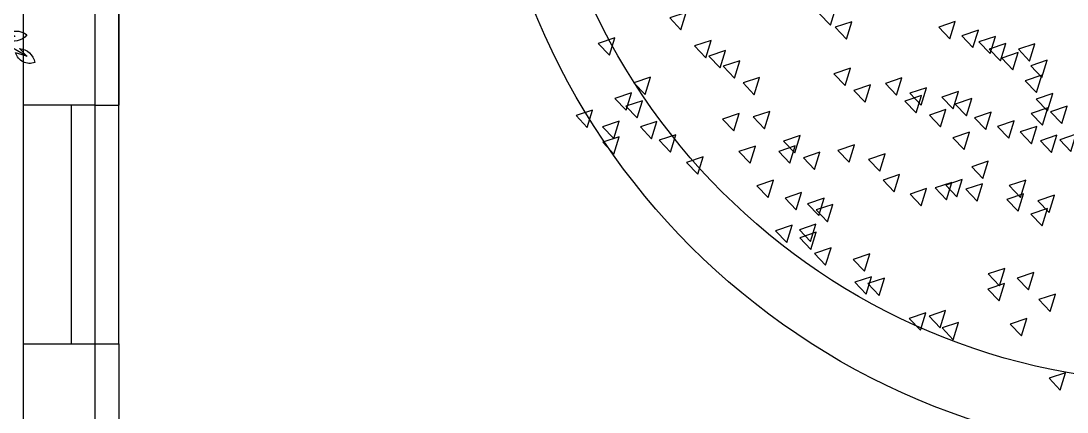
# Model space of a CAD drawing. Header units: millimetres. Extents: x 465413 to 948826, y 2516576 to 3795663.
# Drawn here: x 884245 to 888631, y 2792159 to 2793799 of the extents above; entities that cross this region are included whole.
import ezdxf

# ---------------------------------------------------------------- set-up
doc = ezdxf.new("R2010")
doc.units = ezdxf.units.MM
for name, color, linetype in [('MUR-POH', 64, 'Continuous'), ('MUR_POH', 64, 'Continuous'), ('MUR_REZ', 3, 'Continuous')]:
    doc.layers.add(name, color=color, linetype=linetype)

# ---------------------------------------------------------------- blocks, each defined once
blk = doc.blocks.new('TREE_P~1')
at = {"color": 0, "linetype": 'ByBlock'}
for p, q in [((-91, 617), (-146, 823)), ((-144, 815), (-141, 678)), ((-144, 785), (-67, 675)), ((88, 731), (13, 620)), ((68, 497), (88, 731)), ((88, 731), (145, 597)), ((-74, 518), (-92, 615)), ((227, 448), (396, 643)), ((396, 643), (233, 575)), ((356, 462), (396, 643)), ((396, 643), (356, 462)), ((-686, 433), (-460, 411)), ((-411, 286), (-686, 433)), ((-683, 433), (-557, 280)), ((-25, 213), (-158, 402)), ((-155, 398), (-23, 279)), ((-144, 381), (-86, 225)), ((58, 51), (61, 490)), ((58, 51), (227, 439)), ((227, 439), (227, 439)), ((-838, 156), (-686, 209)), ((-70, 138), (-396, 279)), ((58, 51), (-25, 213)), ((531, 301), (300, 239)), ((301, 157), (531, 301)), ((531, 301), (386, 139)), ((735, 131), (964, 180)), ((955, 178), (762, 184)), ((953, 178), (804, 94)), ((-587, 150), (-847, 156)), ((-830, 158), (-686, 104)), ((-454, 136), (-580, 144)), ((58, 51), (-265, -257)), ((-75, 14), (-259, -53)), ((58, 51), (49, -99)), ((58, 51), (301, 157)), ((58, 51), (68, 53)), ((68, 53), (735, 131)), ((68, 53), (70, 55)), ((70, 55), (124, 4)), ((342, 14), (483, 8)), ((449, 9), (666, -79)), ((642, -75), (541, 21)), ((-259, -53), (-528, -153)), ((-519, -150), (-412, -35)), ((-515, -148), (-337, -147)), ((46, -196), (7, -102)), ((49, -99), (41, -212)), ((41, -205), (92, -109)), ((129, -57), (273, -223)), ((663, -78), (489, -55)), ((-277, -256), (-593, -450)), ((-587, -447), (-440, -272)), ((379, -386), (264, -311)), ((272, -229), (376, -379)), ((378, -381), (343, -249)), ((-560, -430), (-329, -360)), ((-80, -354), (-204, -503)), ((-204, -504), (-64, -427)), ((-203, -502), (-165, -368)), ((164, -610), (84, -507)), ((104, -354), (129, -446)), ((129, -446), (167, -623)), ((167, -623), (187, -469))]:
    blk.add_line(p, q, dxfattribs=at)
for centre, radius, start, end in [((621, 817), 639, 140.563, 197.8988), ((-346, 896), 575, 328.6458, 34.5329), ((265, 966), 498, 170.3029, 215.3262), ((-373, 767), 319, 343.2534, 62.5239), ((608, 493), 384, 77.7318, 167.6805), ((208, 924), 485, 287.7269, 353.3689), ((-832, 148), 455, 35.1725, 122.5976), ((-512, 1038), 759, 221.8384, 266.6027), ((55, 507), 315, 161.4501, 243.415), ((-406, 259), 384, 2.9136, 65.0019), ((590, 202), 293, 55.2824, 172.6291), ((430, 464), 328, 262.2896, 356.2544), ((-772, -49), 272, 71.6414, 139.5892), ((966, 46), 246, 51.1111, 145.9654), ((865, 380), 292, 257.8549, 330.7421), ((-803, 480), 394, 243.5199, 287.2599), ((-249, -205), 350, 44.3837, 127.1057), ((-389, -2096), 2171, 79.6239, 91.8656), ((202, -190), 210, 354.7987, 111.9005), ((100, -333), 335, 21.6922, 85.2277), ((578, -268), 292, 21.4559, 97.3107), ((-396, -415), 380, 92.4489, 147.0817), ((-577, 134), 369, 248.0932, 310.529), ((34, -216), 118, 103.4106, 268.148), ((46, -217), 118, 262.5922, 66.6581), ((746, 150), 329, 218.6232, 288.4099), ((-299, -859), 603, 103.499, 156.8265), ((490, -290), 227, 185.1842, 278.9266), ((229, -522), 296, 1.4924, 67.3597), ((-812, -49), 574, 265.8156, 327.2626), ((-91, -572), 217, 109.8936, 199.3062), ((-275, -434), 211, 264.4232, 2.0221), ((257, -587), 190, 155.1092, 275.9038), ((41, -678), 255, 337.3115, 55.0978)]:
    blk.add_arc(centre, radius, start, end, dxfattribs=at)
blk = doc.blocks.new('strom podorys')
at = {"color": 1}
for points in [[(901156.9, 2871249.6), (901113.8, 2871190.4), (901180.8, 2871177.4)], [(901239.2, 2871223.1), (901196.1, 2871163.9), (901263.1, 2871151)], [(901004, 2871179), (900960.9, 2871119.9), (901027.9, 2871106.9)], [(901056.9, 2871179), (901013.8, 2871119.9), (901080.8, 2871106.9)], [(901121.6, 2871179), (901078.5, 2871119.9), (901145.5, 2871106.9)], [(900830.6, 2871132), (900787.5, 2871072.8), (900854.5, 2871059.9)], [(900930.6, 2871158.5), (900887.5, 2871099.3), (900954.4, 2871086.3)], [(901256.8, 2871158.5), (901213.7, 2871099.3), (901280.7, 2871086.3)], [(901339.1, 2871123.2), (901296, 2871064), (901363, 2871051)], [(901418.5, 2871114.4), (901375.4, 2871055.2), (901442.3, 2871042.2)], [(901356.7, 2871061.5), (901313.6, 2871002.3), (901380.6, 2870989.3)], [(901518.4, 2871040.9), (901475.3, 2870981.7), (901542.3, 2870968.8)], [(901363.9, 2870971.7), (901320.8, 2870912.5), (901387.8, 2870899.5)], [(901454.5, 2870990.9), (901411.4, 2870931.7), (901478.4, 2870918.7)], [(901074.8, 2870909), (901031.7, 2870849.8), (901098.7, 2870836.8)], [(901174.1, 2870909), (901131, 2870849.8), (901198, 2870836.8)], [(901273.3, 2870935.1), (901230.3, 2870875.9), (901297.2, 2870863)], [(900389.8, 2870888.1), (900346.7, 2870828.9), (900413.6, 2870816)], [(900477.9, 2870879.3), (900434.8, 2870820.1), (900501.8, 2870807.1)], [(901012.1, 2870900.3), (900969, 2870841.1), (901036, 2870828.1)], [(900893.6, 2870835.9), (900850.5, 2870776.7), (900917.5, 2870763.7)], [(900785.6, 2870809.7), (900742.5, 2870750.6), (900809.5, 2870737.6)], [(900895.3, 2870797), (900852.2, 2870737.8), (900919.2, 2870724.9)], [(901012.9, 2870808.8), (900969.8, 2870749.6), (901036.7, 2870736.6)], [(901148.1, 2870788.2), (901105, 2870729), (901171.9, 2870716)], [(901591.9, 2870779.4), (901548.8, 2870720.2), (901615.8, 2870707.2)], [(901283.3, 2870735.3), (901240.2, 2870676.1), (901307.1, 2870663.1)], [(901456.7, 2870761.8), (901413.6, 2870702.6), (901480.6, 2870689.6)], [(900586.7, 2870717.7), (900543.6, 2870658.5), (900610.6, 2870645.5)], [(900695.4, 2870708.9), (900652.3, 2870649.7), (900719.3, 2870636.7)], [(901483.1, 2870708.9), (901440, 2870649.7), (901507, 2870636.7)], [(901600.7, 2870717.7), (901557.6, 2870658.5), (901624.6, 2870645.5)], [(901318.5, 2870644.2), (901275.4, 2870585), (901342.4, 2870572)], [(901239.2, 2870608.9), (901196.1, 2870549.8), (901263.1, 2870536.8)], [(901209.8, 2870573.7), (901166.7, 2870514.5), (901233.7, 2870501.5)], [(899890.1, 2870509), (899847, 2870449.8), (899914, 2870436.9)], [(900042.9, 2870473.8), (899999.8, 2870414.6), (900066.8, 2870401.6)], [(900116.4, 2870473.8), (900073.3, 2870414.6), (900140.3, 2870401.6)], [(900189.9, 2870473.8), (900146.8, 2870414.6), (900213.8, 2870401.6)], [(900912.9, 2870509), (900869.8, 2870449.8), (900936.8, 2870436.9)], [(901012.9, 2870473.8), (900969.8, 2870414.6), (901036.7, 2870401.6)], [(901139.2, 2870491.4), (901096.1, 2870432.2), (901163.1, 2870419.2)], [(900298.6, 2870464.9), (900255.5, 2870405.8), (900322.5, 2870392.8)], [(900786.5, 2870464.9), (900743.4, 2870405.8), (900810.4, 2870392.8)], [(901709.4, 2870464.9), (901666.3, 2870405.8), (901733.3, 2870392.8)], [(901835.8, 2870444.4), (901792.7, 2870385.2), (901859.7, 2870372.2)], [(901600.7, 2870409.1), (901557.6, 2870349.9), (901624.6, 2870337)], [(900416.2, 2870373.9), (900373.1, 2870314.7), (900440.1, 2870301.7)], [(900577.9, 2870365), (900534.8, 2870305.9), (900601.7, 2870292.9)], [(900686.6, 2870356.2), (900643.5, 2870297), (900710.5, 2870284.1)], [(901636, 2870356.2), (901592.9, 2870297), (901659.8, 2870284.1)], [(900316.3, 2870291.6), (900273.2, 2870232.4), (900340.2, 2870219.4)], [(900586.7, 2870318), (900543.6, 2870258.8), (900610.6, 2870245.9)], [(901797.6, 2870291.6), (901754.5, 2870232.4), (901821.5, 2870219.4)], [(899707.9, 2870247.5), (899664.8, 2870188.3), (899731.8, 2870175.3)], [(900451.5, 2870221), (900408.4, 2870161.9), (900475.4, 2870148.9)], [(900813, 2870209.3), (900769.9, 2870150.1), (900836.9, 2870137.1)], [(900857.1, 2870209.3), (900814, 2870150.1), (900881, 2870137.1)], [(899925.4, 2870200.5), (899882.3, 2870141.3), (899949.3, 2870128.3)], [(900721.9, 2870174), (900678.8, 2870114.8), (900745.8, 2870101.9)], [(902062.1, 2870200.5), (902019, 2870141.3), (902086, 2870128.3)], [(900595.5, 2870147.6), (900552.4, 2870088.4), (900619.4, 2870075.4)], [(901104, 2870129.9), (901060.9, 2870070.8), (901127.9, 2870057.8)], [(901500.8, 2870121.1), (901457.7, 2870061.9), (901524.6, 2870049)], [(899898.9, 2870100.6), (899855.8, 2870041.4), (899922.8, 2870028.4)], [(899954.8, 2870100.6), (899911.7, 2870041.4), (899978.6, 2870028.4)], [(900848.3, 2870100.6), (900805.2, 2870041.4), (900872.1, 2870028.4)], [(900868.8, 2870074.1), (900825.7, 2870014.9), (900892.7, 2870001.9)], [(901212.7, 2870082.9), (901169.6, 2870023.7), (901236.6, 2870010.8)], [(901574.2, 2870112.3), (901531.1, 2870053.1), (901598.1, 2870040.1)], [(900054.7, 2870065.3), (900011.6, 2870006.1), (900078.6, 2869993.1)], [(900151.7, 2870065.3), (900108.6, 2870006.1), (900175.6, 2869993.1)], [(900298.6, 2870056.5), (900255.5, 2869997.3), (900322.5, 2869984.3)], [(900768.9, 2870038.8), (900725.8, 2869979.7), (900792.8, 2869966.7)], [(900957, 2870056.5), (900913.9, 2869997.3), (900980.9, 2869984.3)], [(901165.7, 2870056.5), (901122.6, 2869997.3), (901189.6, 2869984.3)], [(901439, 2870065.3), (901395.9, 2870006.1), (901462.9, 2869993.1)], [(899807.8, 2869947.7), (899764.7, 2869888.6), (899831.7, 2869875.6)], [(899925.4, 2869974.2), (899882.3, 2869915), (899949.3, 2869902)], [(899963.6, 2869921.3), (899920.5, 2869862.1), (899987.5, 2869849.1)]]:
    blk.add_lwpolyline(points, close=True, dxfattribs=at)

msp = doc.modelspace()

# ---------------------------------------------------------------- linework, layer by layer
at = {"layer": 'MUR-POH', "color": 1}
for centre, radius in [((889172.2, 2794971), 2996.1), ((889114.7, 2795011.9), 2729.6)]:
    msp.add_circle(centre, radius, dxfattribs=at)
at = {"layer": 'MUR_POH'}
for p, q in [((884654.8, 2793445.5), (884654.8, 2794725.7)), ((884654.8, 2793445.5), (884654.8, 2794725.7)), ((884654.8, 2792445.5), (884654.8, 2790927.1)), ((884654.8, 2792445.5), (884654.8, 2790927.1))]:
    msp.add_line(p, q, dxfattribs=at)
at = {"layer": 'MUR_POH', "flags": 128}
for points in [[(884654.8, 2794725.7), (884654.8, 2793445.5)], [(884654.8, 2794725.7), (884654.8, 2793445.5)], [(884254.8, 2793445.5), (884254.8, 2792445.5)], [(884454.8, 2793445.5), (884454.8, 2792445.5)], [(884554.8, 2793445.5), (884654.8, 2793445.5)], [(884554.8, 2793445.5), (884554.8, 2792445.5)], [(884554.8, 2793445.5), (884654.8, 2793445.5)], [(884654.8, 2792445.5), (884654.8, 2793445.5)], [(884654.8, 2792445.5), (884654.8, 2793445.5)], [(884554.8, 2792445.5), (884654.8, 2792445.5)], [(884554.8, 2792445.5), (884654.8, 2792445.5)], [(884654.8, 2792445.5), (884654.8, 2790927.1)], [(884654.8, 2792445.5), (884654.8, 2790927.1)]]:
    msp.add_lwpolyline(points, dxfattribs=at)
at = {"layer": 'MUR_REZ', "flags": 128}
for points in [[(884254.8, 2794725.7), (884254.8, 2793445.5)], [(884554.8, 2794725.7), (884554.8, 2793445.5)], [(884554.8, 2793445.5), (884254.8, 2793445.5)], [(884254.8, 2792445.5), (884554.8, 2792445.5)], [(884254.8, 2792445.5), (884254.8, 2790927.1)], [(884554.8, 2792445.5), (884554.8, 2790927.1)]]:
    msp.add_lwpolyline(points, dxfattribs=at)

# ---------------------------------------------------------------- block references
at = {"layer": 'MUR-POH', "color": 6, "rotation": 324.5434120250965}
msp.add_blockref('strom podorys', (-1511117.9, 977660.5), dxfattribs=at)
at = {"layer": 'MUR_POH', "xscale": -0.2489445254583281, "yscale": 0.2489445254583281, "zscale": 0.2489445254583282, "rotation": 161.758096690175}
msp.add_blockref('TREE_P~1', (884056.5, 2793768.8), dxfattribs=at)

doc.saveas('drawing.dxf')
